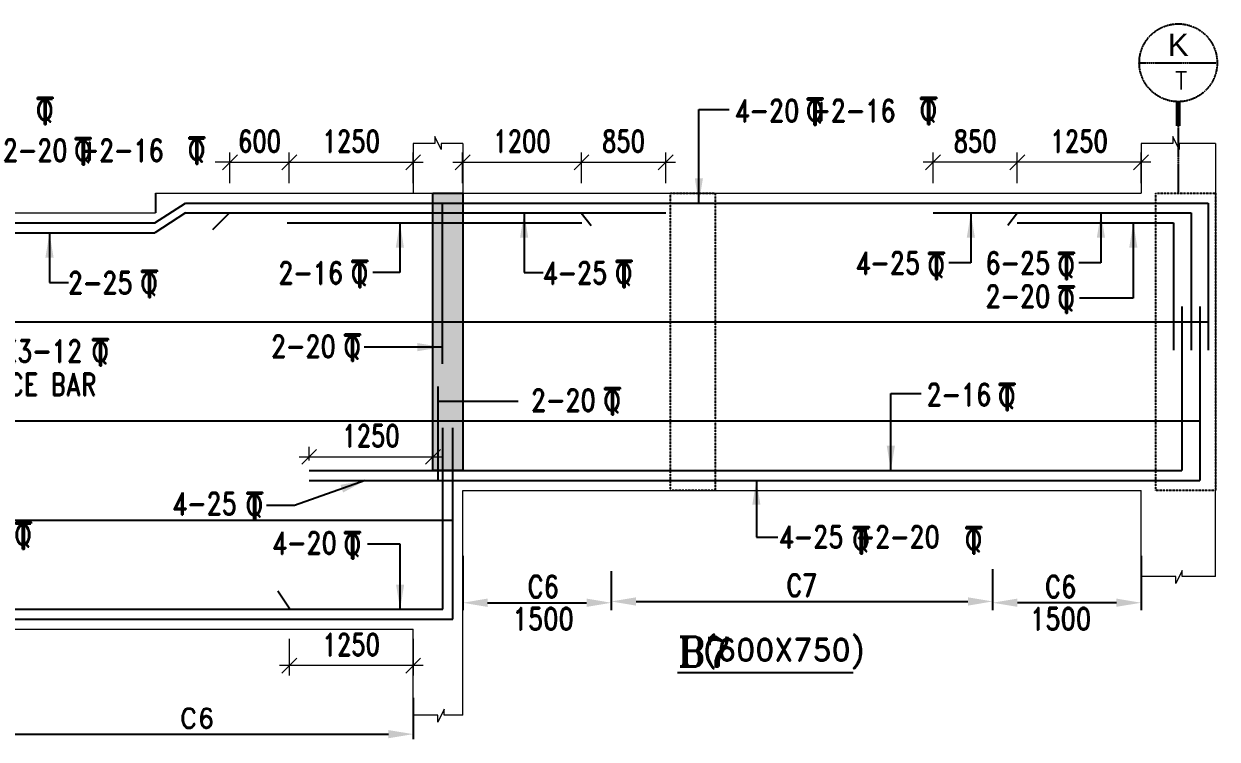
# Model space of a CAD drawing. Header units: millimetres. Extents: x 2061841 to 105821645, y -77612 to 48520811.
# Drawn here: x 2776035 to 2788083, y 35680 to 42899 of the extents above; entities that cross this region are included whole.
import ezdxf
from ezdxf.enums import TextEntityAlignment as Align

# ---------------------------------------------------------------- set-up
doc = ezdxf.new("R2010")
doc.units = ezdxf.units.MM
doc.header["$LTSCALE"] = 10
doc.header["$MEASUREMENT"] = 0
for name, pattern in [('$0$HIDDEN', [0.375, 0.25, -0.125]), ('BASEMENT COLUMN SETTING OUT-PART 2_R4$0$CENTER', [2, 1.25, -0.25, 0.25, -0.25]), ('CENTER', [2, 1.25, -0.25, 0.25, -0.25])]:
    doc.linetypes.add(name, pattern=pattern)
for name, color, linetype in [('A-Grid-Tower', 8, 'CENTER'), ('BASEMENT COLUMN SETTING OUT-PART 2_R4$0$A-GRID-MAIN', 2, 'BASEMENT COLUMN SETTING OUT-PART 2_R4$0$CENTER'), ('BEAM', 4, 'Continuous'), ('BEAM HATCH', 252, 'Continuous'), ('DIM1', 3, 'Continuous'), ('LEADER', 3, 'Continuous'), ('REIN', 1, 'Continuous'), ('SHEET', 7, 'Continuous'), ('VIN_BEAM', 4, 'Continuous')]:
    doc.layers.add(name, color=color, linetype=linetype)
doc.layers.add('TEXT', color=2, linetype='Continuous', lineweight=25)
doc.layers.add('VIN_SLAB DIMENSION', color=3, linetype='Continuous', lineweight=13)
doc.styles.add('200', font='romand.shx', dxfattribs={"width": 0.8, "height": 225})
doc.styles.add('BASEMENT COLUMN SETTING OUT-PART 2_R4$0$MAS-TXTL', font='arial.ttf', dxfattribs={"height": 200})
doc.styles.add('BASEMENT COLUMN SETTING OUT-PART 2_R4$0$MAS-TXTS', font='romans.shx', dxfattribs={"width": 0.8, "height": 180})
doc.styles.add('GRID', font='romand.shx')
doc.styles.add('PK', font='romand.shx', dxfattribs={"width": 0.7, "height": 225})
doc.styles.add('PRP 100', font='romand.shx', dxfattribs={"width": 0.75})
doc.styles.add('RD', font='romand.shx', dxfattribs={"width": 0.9, "height": 225})
doc.styles.add('ROMAND', font='romand', dxfattribs={"height": 200})
doc.styles.add('RT', font='romant.shx', dxfattribs={"height": 250})
doc.dimstyles.new('dim', dxfattribs={"dimtxt": 225, "dimasz": 150, "dimexe": 100, "dimexo": 100, "dimgap": 100, "dimtad": 1, "dimdec": 0, "dimlfac": -1, "dimrnd": 5, "dimdsep": 46, "dimtxsty": 'PRP 100', "dimblk": 'OBLIQUE', "dimcen": 1.5, "dimdle": 100, "dimclrd": 3, "dimclre": 3, "dimclrt": 2, "dimadec": 0, "dimazin": 0, "dimtfac": 1, "dimtdec": 0, "dimtix": 1, "dimtmove": 0, "dimatfit": 3, "dimldrblk": 'OBLIQUE', "dimfxl": 200, "dimlwd": -1, "dimlwe": -1, "dimarcsym": 0})
doc.dimstyles.new('GR', dxfattribs={"dimtxt": 225, "dimasz": 100, "dimexe": 50, "dimexo": 50, "dimgap": 40, "dimtad": 1, "dimdec": 0, "dimzin": 0, "dimdsep": 46, "dimtxsty": 'RD', "dimblk1": 'OBLIQUE', "dimblk2": 'OBLIQUE', "dimsah": 1, "dimcen": 0, "dimdle": 100, "dimclrd": 3, "dimclre": 3, "dimclrt": 2, "dimadec": 0, "dimazin": 0, "dimtfac": 1, "dimtdec": 0, "dimtix": 1, "dimtmove": 0, "dimatfit": 3, "dimfxl": 1, "dimtolj": 1, "dimtzin": 0, "dimarcsym": 0})
doc.dimstyles.new('GR2', dxfattribs={"dimtxt": 225, "dimasz": 100, "dimexe": 75, "dimexo": 75, "dimgap": 50, "dimtad": 1, "dimdec": 0, "dimdsep": 46, "dimtxsty": '200', "dimblk1": 'OBLIQUE', "dimblk2": 'OBLIQUE', "dimsah": 1, "dimcen": 50, "dimdle": 75, "dimclrd": 3, "dimclre": 3, "dimclrt": 2, "dimadec": 0, "dimazin": 0, "dimtfac": 1, "dimtdec": 0, "dimtix": 1, "dimtmove": 0, "dimatfit": 3, "dimldrblk": 'OBLIQUE', "dimfxl": 1, "dimtolj": 1, "dimtzin": 0, "dimarcsym": 0})
doc.dimstyles.new('GRID', dxfattribs={"dimtxt": 300, "dimasz": 75, "dimexe": 50, "dimexo": 50, "dimgap": 60, "dimtad": 1, "dimdec": 0, "dimdsep": 46, "dimtxsty": 'GRID', "dimblk1": 'OBLIQUE', "dimblk2": 'OBLIQUE', "dimsah": 1, "dimcen": 2.5, "dimdle": 50, "dimclrd": 3, "dimclre": 3, "dimclrt": 2, "dimadec": 0, "dimazin": 0, "dimtfac": 1, "dimtdec": 0, "dimtmove": 0, "dimatfit": 3, "dimldrblk": 'OBLIQUE', "dimfxl": 1, "dimarcsym": 0})

# ---------------------------------------------------------------- blocks, each defined once
blk = doc.blocks.new('A$C33BE299A')
at = {"layer": 'SHEET', "color": 4, "style": 'ROMAND'}
for s, height, p in [('T', 170, (-16.2, 0)), ('Q', 125, (-14.4, 26.9))]:
    blk.add_text(s, height=height, dxfattribs=at).set_placement(p)
blk = doc.blocks.new('_Oblique')
at = {"color": 0, "linetype": 'ByBlock', "lineweight": -2}
blk.add_line((-0.5, -0.5), (0.5, 0.5), dxfattribs=at)
blk = doc.blocks.new('*D2005')
at = {"layer": 'Defpoints', "color": 0, "transparency": 16777216}
for p in [(2779965, 41502), (2778715, 41191, 0), (2779965, 41191, 0)]:
    blk.add_point(p, dxfattribs=at)
at = {"layer": 'VIN_SLAB DIMENSION', "color": 3, "transparency": 16777216}
for p, q in [((2778715, 41291), (2778715, 41602)), ((2779965, 41291), (2779965, 41602)), ((2778615, 41502), (2780065, 41502))]:
    blk.add_line(p, q, dxfattribs=at)
at = {"layer": 'VIN_SLAB DIMENSION', "color": 3, "transparency": 16777216, "xscale": 150, "yscale": 150, "zscale": 150, "rotation": 180}
blk.add_blockref('_Oblique', (2778715, 41502), dxfattribs=at)
at = {"layer": 'VIN_SLAB DIMENSION', "color": 3, "transparency": 16777216, "xscale": 150, "yscale": 150, "zscale": 150}
blk.add_blockref('_Oblique', (2779965, 41502), dxfattribs=at)
at = {"layer": 'VIN_SLAB DIMENSION', "color": 2, "transparency": 16777216, "insert": (2779340, 41715), "char_height": 225, "attachment_point": 5, "style": 'PRP 100'}
blk.add_mtext('1250', dxfattribs=at)
blk = doc.blocks.new('OBLIQUE')
blk = doc.blocks.new('*D2006')
at = {"layer": 'Defpoints', "color": 0, "linetype": 'Continuous', "ltscale": 20, "transparency": 16777216}
for p in [(2779965, 36147, -52), (2775600, 36108, -52), (2779965, 35730)]:
    blk.add_point(p, dxfattribs=at)
at = {"layer": 'DIM1', "color": 3, "linetype": 'Continuous', "lineweight": -2, "ltscale": 20, "transparency": 16777216}
for p, q in [((2775600, 36058), (2775600, 35680)), ((2779965, 36097), (2779965, 35680)), ((2775850, 35730), (2779715, 35730))]:
    blk.add_line(p, q, dxfattribs=at)
at = {"layer": 'DIM1', "color": 3, "linetype": 'Continuous', "ltscale": 20, "transparency": 16777216}
for points in [[(2775850, 35771), (2775850, 35688), (2775600, 35730)], [(2779715, 35771), (2779715, 35688), (2779965, 35730)]]:
    blk.add_solid(points, dxfattribs=at)
at = {"layer": 'DIM1', "color": 2, "linetype": 'Continuous', "ltscale": 20, "transparency": 16777216, "insert": (2777783, 35890), "char_height": 200, "attachment_point": 5, "style": 'GRID'}
blk.add_mtext('C6', dxfattribs=at)
blk = doc.blocks.new('*D1825')
at = {"layer": 'Defpoints', "color": 0, "transparency": 16777216}
for p in [(2778715, 36791, 0), (2779965, 36791, 0), (2778715, 36422)]:
    blk.add_point(p, dxfattribs=at)
at = {"layer": 'VIN_SLAB DIMENSION', "color": 3, "transparency": 16777216}
for p, q in [((2778715, 36691), (2778715, 36322)), ((2779965, 36691), (2779965, 36322)), ((2780065, 36422), (2778615, 36422))]:
    blk.add_line(p, q, dxfattribs=at)
at = {"layer": 'VIN_SLAB DIMENSION', "color": 3, "transparency": 16777216, "xscale": 150, "yscale": 150, "zscale": 150, "rotation": 180}
blk.add_blockref('_Oblique', (2778715, 36422), dxfattribs=at)
at = {"layer": 'VIN_SLAB DIMENSION', "color": 3, "transparency": 16777216, "xscale": 150, "yscale": 150, "zscale": 150}
blk.add_blockref('_Oblique', (2779965, 36422), dxfattribs=at)
at = {"layer": 'VIN_SLAB DIMENSION', "color": 2, "transparency": 16777216, "insert": (2779340, 36634), "char_height": 225, "attachment_point": 5, "style": 'PRP 100'}
blk.add_mtext('1250', dxfattribs=at)
blk = doc.blocks.new('*D1829')
at = {"layer": 'BEAM', "color": 3, "lineweight": -2, "transparency": 16777216}
for p, q in [((2780466, 37530), (2780466, 36981)), ((2781966, 37375), (2781966, 36981)), ((2780716, 37056), (2781716, 37056))]:
    blk.add_line(p, q, dxfattribs=at)
at = {"layer": 'BEAM', "color": 3, "transparency": 16777216}
for points in [[(2780716, 37098), (2780716, 37014), (2780466, 37056)], [(2781716, 37098), (2781716, 37014), (2781966, 37056)]]:
    blk.add_solid(points, dxfattribs=at)
at = {"layer": 'Defpoints', "color": 0, "transparency": 16777216}
for p in [(2780466, 37605, 0), (2781966, 37450, 0), (2781966, 37056)]:
    blk.add_point(p, dxfattribs=at)
at = {"layer": 'BEAM', "color": 2, "transparency": 16777216, "char_height": 225, "attachment_point": 5, "style": '200'}
for s, insert in [('\\A1;C6', (2781279, 37219)), ('\\A1;1500', (2781279, 36894))]:
    blk.add_mtext(s, dxfattribs=dict(at, insert=insert))
blk = doc.blocks.new('*D1830')
at = {"layer": 'BEAM', "color": 3, "lineweight": -2, "transparency": 16777216}
for p, q in [((2787316, 37531), (2787316, 36981)), ((2785816, 37395), (2785816, 36981)), ((2787066, 37056), (2786066, 37056))]:
    blk.add_line(p, q, dxfattribs=at)
at = {"layer": 'BEAM', "color": 3, "transparency": 16777216}
for points in [[(2786066, 37098), (2786066, 37015), (2785816, 37056)], [(2787066, 37098), (2787066, 37015), (2787316, 37056)]]:
    blk.add_solid(points, dxfattribs=at)
at = {"layer": 'Defpoints', "color": 0, "transparency": 16777216}
for p in [(2787316, 37606, 0), (2785816, 37470, 0), (2785816, 37056)]:
    blk.add_point(p, dxfattribs=at)
at = {"layer": 'BEAM', "color": 2, "transparency": 16777216, "char_height": 225, "attachment_point": 5, "style": '200'}
for s, insert in [('\\A1;C6', (2786503, 37219)), ('\\A1;1500', (2786503, 36894))]:
    blk.add_mtext(s, dxfattribs=dict(at, insert=insert))
blk = doc.blocks.new('*D1831')
at = {"layer": 'BEAM', "color": 3, "lineweight": -2, "transparency": 16777216}
for p, q in [((2781966, 37300), (2781966, 36994)), ((2785816, 37320), (2785816, 36994)), ((2782216, 37069), (2785566, 37069))]:
    blk.add_line(p, q, dxfattribs=at)
at = {"layer": 'BEAM', "color": 3, "transparency": 16777216}
for points in [[(2782216, 37111), (2782216, 37027), (2781966, 37069)], [(2785566, 37111), (2785566, 37027), (2785816, 37069)]]:
    blk.add_solid(points, dxfattribs=at)
at = {"layer": 'Defpoints', "color": 0, "transparency": 16777216}
for p in [(2781966, 37375), (2785816, 37395, 14), (2785816, 37069)]:
    blk.add_point(p, dxfattribs=at)
at = {"layer": 'BEAM', "color": 2, "transparency": 16777216, "insert": (2783891, 37232), "char_height": 225, "attachment_point": 5, "style": '200'}
blk.add_mtext('\\A1;C7', dxfattribs=at)
blk = doc.blocks.new('*D1869')
at = {"layer": 'Defpoints', "color": 0, "transparency": 16777216}
for p in [(2786065, 41502), (2786065, 41191, 0), (2787315, 41191, 0)]:
    blk.add_point(p, dxfattribs=at)
at = {"layer": 'VIN_SLAB DIMENSION', "color": 3, "transparency": 16777216}
for p, q in [((2786065, 41291), (2786065, 41602)), ((2787315, 41291), (2787315, 41602)), ((2787415, 41502), (2785965, 41502))]:
    blk.add_line(p, q, dxfattribs=at)
at = {"layer": 'VIN_SLAB DIMENSION', "color": 3, "transparency": 16777216, "xscale": 150, "yscale": 150, "zscale": 150, "rotation": 180}
blk.add_blockref('_Oblique', (2786065, 41502), dxfattribs=at)
at = {"layer": 'VIN_SLAB DIMENSION', "color": 3, "transparency": 16777216, "xscale": 150, "yscale": 150, "zscale": 150}
blk.add_blockref('_Oblique', (2787315, 41502), dxfattribs=at)
at = {"layer": 'VIN_SLAB DIMENSION', "color": 2, "transparency": 16777216, "insert": (2786690, 41715), "char_height": 225, "attachment_point": 5, "style": 'PRP 100'}
blk.add_mtext('1250', dxfattribs=at)
blk = doc.blocks.new('*D1870')
at = {"layer": 'Defpoints', "color": 0, "transparency": 16777216}
for p in [(2785215, 41502), (2785215, 41191), (2786065, 41191)]:
    blk.add_point(p, dxfattribs=at)
at = {"layer": 'VIN_SLAB DIMENSION', "color": 3, "transparency": 16777216}
for p, q in [((2785215, 41291), (2785215, 41602)), ((2786065, 41291), (2786065, 41602)), ((2786165, 41502), (2785115, 41502))]:
    blk.add_line(p, q, dxfattribs=at)
at = {"layer": 'VIN_SLAB DIMENSION', "color": 3, "transparency": 16777216, "xscale": 150, "yscale": 150, "zscale": 150, "rotation": 180}
blk.add_blockref('_Oblique', (2785215, 41502), dxfattribs=at)
at = {"layer": 'VIN_SLAB DIMENSION', "color": 3, "transparency": 16777216, "xscale": 150, "yscale": 150, "zscale": 150}
blk.add_blockref('_Oblique', (2786065, 41502), dxfattribs=at)
at = {"layer": 'VIN_SLAB DIMENSION', "color": 2, "transparency": 16777216, "insert": (2785640, 41715), "char_height": 225, "attachment_point": 5, "style": 'PRP 100'}
blk.add_mtext('850', dxfattribs=at)
blk = doc.blocks.new('*D1883')
at = {"layer": 'Defpoints', "color": 0, "transparency": 16777216}
for p in [(2780165, 38529), (2778915, 38391, 0), (2780165, 38391, 0)]:
    blk.add_point(p, dxfattribs=at)
at = {"layer": 'VIN_SLAB DIMENSION', "color": 3, "transparency": 16777216}
for p, q in [((2778915, 38491), (2778915, 38629)), ((2780165, 38491), (2780165, 38629)), ((2778815, 38529), (2780265, 38529))]:
    blk.add_line(p, q, dxfattribs=at)
at = {"layer": 'VIN_SLAB DIMENSION', "color": 3, "transparency": 16777216, "xscale": 150, "yscale": 150, "zscale": 150, "rotation": 180}
blk.add_blockref('_Oblique', (2778915, 38529), dxfattribs=at)
at = {"layer": 'VIN_SLAB DIMENSION', "color": 3, "transparency": 16777216, "xscale": 150, "yscale": 150, "zscale": 150}
blk.add_blockref('_Oblique', (2780165, 38529), dxfattribs=at)
at = {"layer": 'VIN_SLAB DIMENSION', "color": 2, "transparency": 16777216, "insert": (2779540, 38741), "char_height": 225, "attachment_point": 5, "style": 'PRP 100'}
blk.add_mtext('1250', dxfattribs=at)
blk = doc.blocks.new('*D1885')
at = {"layer": 'Defpoints', "color": 0, "transparency": 16777216}
for p in [(2778715, 41502), (2778115, 41191), (2778715, 41191)]:
    blk.add_point(p, dxfattribs=at)
at = {"layer": 'VIN_SLAB DIMENSION', "color": 3, "transparency": 16777216}
for p, q in [((2778115, 41291), (2778115, 41602)), ((2778715, 41291), (2778715, 41602)), ((2778115, 41502), (2777965, 41502)), ((2778115, 41502), (2778715, 41502)), ((2778715, 41502), (2778865, 41502))]:
    blk.add_line(p, q, dxfattribs=at)
at = {"layer": 'VIN_SLAB DIMENSION', "color": 3, "transparency": 16777216, "xscale": 150, "yscale": 150, "zscale": 150}
blk.add_blockref('_Oblique', (2778115, 41502), dxfattribs=at)
at = {"layer": 'VIN_SLAB DIMENSION', "color": 3, "transparency": 16777216, "xscale": 150, "yscale": 150, "zscale": 150, "rotation": 180}
blk.add_blockref('_Oblique', (2778715, 41502), dxfattribs=at)
at = {"layer": 'VIN_SLAB DIMENSION', "color": 2, "transparency": 16777216, "insert": (2778415, 41715), "char_height": 225, "attachment_point": 5, "style": 'PRP 100'}
blk.add_mtext('600', dxfattribs=at)
blk = doc.blocks.new('*D1886')
at = {"layer": 'Defpoints', "color": 0, "transparency": 16777216}
for p in [(2781665, 41502), (2780465, 41191, 0), (2781665, 41191, 0)]:
    blk.add_point(p, dxfattribs=at)
at = {"layer": 'VIN_SLAB DIMENSION', "color": 3, "transparency": 16777216}
for p, q in [((2780465, 41291), (2780465, 41602)), ((2781665, 41291), (2781665, 41602)), ((2780365, 41502), (2781765, 41502))]:
    blk.add_line(p, q, dxfattribs=at)
at = {"layer": 'VIN_SLAB DIMENSION', "color": 3, "transparency": 16777216, "xscale": 150, "yscale": 150, "zscale": 150, "rotation": 180}
blk.add_blockref('_Oblique', (2780465, 41502), dxfattribs=at)
at = {"layer": 'VIN_SLAB DIMENSION', "color": 3, "transparency": 16777216, "xscale": 150, "yscale": 150, "zscale": 150}
blk.add_blockref('_Oblique', (2781665, 41502), dxfattribs=at)
at = {"layer": 'VIN_SLAB DIMENSION', "color": 2, "transparency": 16777216, "insert": (2781065, 41715), "char_height": 225, "attachment_point": 5, "style": 'PRP 100'}
blk.add_mtext('1200', dxfattribs=at)
blk = doc.blocks.new('*D1887')
at = {"layer": 'Defpoints', "color": 0, "transparency": 16777216}
for p in [(2782515, 41502), (2781665, 41191), (2782515, 41191)]:
    blk.add_point(p, dxfattribs=at)
at = {"layer": 'VIN_SLAB DIMENSION', "color": 3, "transparency": 16777216}
for p, q in [((2781665, 41291), (2781665, 41602)), ((2782515, 41291), (2782515, 41602)), ((2781565, 41502), (2782615, 41502))]:
    blk.add_line(p, q, dxfattribs=at)
at = {"layer": 'VIN_SLAB DIMENSION', "color": 3, "transparency": 16777216, "xscale": 150, "yscale": 150, "zscale": 150, "rotation": 180}
blk.add_blockref('_Oblique', (2781665, 41502), dxfattribs=at)
at = {"layer": 'VIN_SLAB DIMENSION', "color": 3, "transparency": 16777216, "xscale": 150, "yscale": 150, "zscale": 150}
blk.add_blockref('_Oblique', (2782515, 41502), dxfattribs=at)
at = {"layer": 'VIN_SLAB DIMENSION', "color": 2, "transparency": 16777216, "insert": (2782090, 41715), "char_height": 225, "attachment_point": 5, "style": 'PRP 100'}
blk.add_mtext('850', dxfattribs=at)
blk = doc.blocks.new('BASEMENT COLUMN SETTING OUT-PART 2_R4$0$GRID TARGET1')
blk.add_wipeout([(393, -655), (392, -641), (392, -628), (390, -614), (389, -600), (387, -587), (384, -573), (381, -560), (377, -547), (373, -534), (369, -521), (364, -508), (359, -495), (353, -483), (347, -471), (340, -459), (333, -447), (325, -435), (318, -424), (309, -413), (301, -403), (292, -392), (282, -382), (273, -373), (263, -363), (252, -354), (242, -346), (231, -337), (220, -330), (208, -322), (196, -315), (184, -308), (172, -302), (160, -296), (147, -291), (134, -286), (121, -282), (108, -278), (95, -274), (82, -271), (68, -268), (55, -266), (41, -265), (27, -263), (14, -263), (0, -262), (-14, -263), (-27, -263), (-41, -265), (-55, -266), (-68, -268), (-82, -271), (-95, -274), (-108, -278), (-121, -282), (-134, -286), (-147, -291), (-160, -296), (-172, -302), (-184, -308), (-196, -315), (-208, -322), (-220, -330), (-231, -337), (-242, -346), (-252, -354), (-263, -363), (-273, -373), (-282, -382), (-292, -392), (-301, -403), (-309, -413), (-318, -424), (-325, -435), (-333, -447), (-340, -459), (-347, -471), (-353, -483), (-359, -495), (-364, -508), (-369, -521), (-373, -534), (-377, -547), (-381, -560), (-384, -573), (-387, -587), (-389, -600), (-390, -614), (-392, -628), (-392, -641), (-393, -655), (-392, -669), (-392, -682), (-390, -696), (-389, -710), (-387, -723), (-384, -737), (-381, -750), (-377, -763), (-373, -776), (-369, -789), (-364, -802), (-359, -815), (-353, -827), (-347, -839), (-340, -851), (-333, -863), (-325, -875), (-318, -886), (-309, -897), (-301, -907), (-292, -918), (-282, -928), (-273, -937), (-263, -947), (-252, -956), (-242, -964), (-231, -973), (-220, -981), (-208, -988), (-196, -995), (-184, -1002), (-172, -1008), (-160, -1014), (-147, -1019), (-134, -1024), (-121, -1028), (-108, -1032), (-95, -1036), (-82, -1039), (-68, -1042), (-55, -1044), (-41, -1046), (-27, -1047), (-14, -1047), (0, -1048), (14, -1047), (27, -1047), (41, -1046), (55, -1044), (68, -1042), (82, -1039), (95, -1036), (108, -1032), (121, -1028), (134, -1024), (147, -1019), (160, -1014), (172, -1008), (184, -1002), (196, -995), (208, -988), (220, -981), (231, -973), (242, -964), (252, -956), (263, -947), (273, -937), (282, -928), (292, -918), (301, -907), (309, -897), (318, -886), (325, -875), (333, -863), (340, -851), (347, -839), (353, -827), (359, -815), (364, -802), (369, -789), (373, -776), (377, -763), (381, -750), (384, -737), (387, -723), (389, -710), (390, -696), (392, -682), (392, -669)])
blk.add_line((-393, -655), (393, -655))
at = {"const_width": 48.8}
blk.add_lwpolyline([(0, -1048), (0, -1292)], dxfattribs=at)
blk.add_circle((0, -655), 393)
for tag, height, style, p in [('AS', 225, 'BASEMENT COLUMN SETTING OUT-PART 2_R4$0$MAS-TXTL', (0, -586)), ('REF', 180, 'BASEMENT COLUMN SETTING OUT-PART 2_R4$0$MAS-TXTS', (29, -925))]:
    blk.add_attdef(tag, text='', height=height, dxfattribs=dict(style=style)).set_placement(p, align=Align.CENTER)

msp = doc.modelspace()

# ---------------------------------------------------------------- hatches: boundary and pattern name
at = {"layer": 'BEAM HATCH'}
msp.add_hatch(color=252, dxfattribs=at).paths.add_polyline_path([(2780165.4, 41190.6), (2780465.4, 41190.6), (2780465.4, 38390.6), (2780165.4, 38390.6)])

# ---------------------------------------------------------------- linework, layer by layer
at = {"layer": 'A-Grid-Tower', "color": 6}
msp.add_line((2787690.4, 41869.3, 0), (2787690.4, 41190.6, 0), dxfattribs=at)
at = {"layer": 'BEAM', "lineweight": 13}
for p, q in [((2779965.4, 41690.6, 0), (2779965.4, 41190.6, 0)), ((2780184.3, 41690.6, -51.6), (2779965.4, 41690.6, 51.6)), ((2780184.3, 41761.2, -51.6), (2780184.3, 41690.6, -51.6)), ((2780247.4, 41629.6, -51.6), (2780184.3, 41761.2, -51.6)), ((2780247.4, 41690.6, -51.6), (2780247.4, 41629.6, -51.6)), ((2780465.4, 41690.6, 0), (2780247.4, 41690.6, -51.6)), ((2780465.4, 41690.6, 0), (2780465.4, 41190.6, 0)), ((2787315.4, 41690.6, 0), (2787315.4, 41190.6, 0)), ((2787635.7, 41690.6, -51.6), (2787315.4, 41690.6, 51.6)), ((2787635.7, 41761.2, -51.6), (2787635.7, 41690.6, -51.6)), ((2787698.9, 41629.6, -51.6), (2787635.7, 41761.2, -51.6)), ((2787698.9, 41690.6, -51.6), (2787698.9, 41629.6, -51.6)), ((2788065.4, 41690.6, 0), (2787698.9, 41690.6, -51.6)), ((2788065.4, 41690.6, 0), (2788065.4, 41190.6, 0)), ((2777365.4, 41190.6, 14.5), (2787315.4, 41190.6, 0)), ((2788065.4, 41190.6, 0), (2788065.4, 38190.6, 0)), ((2775900.5, 40990.6, 0), (2777365.4, 40990.6, 0)), ((2780465.4, 35921.5, 51.6), (2780465.8, 38190.6, 3.6)), ((2780465.8, 38190.6, 3.6), (2787315.4, 38190.6, 0)), ((2787315.4, 37321.5, 0), (2787315.4, 38190.6, 0)), ((2788065.4, 37321.5, 0), (2788065.4, 38190.6, 0)), ((2787728.9, 37382.5, -51.6), (2787665.8, 37250.9, -51.6)), ((2787728.9, 37321.5, -51.6), (2787728.9, 37382.5, -51.6)), ((2787665.8, 37321.5, -51.6), (2787315.4, 37321.5, 51.6)), ((2787665.8, 37250.9, -51.6), (2787665.8, 37321.5, -51.6)), ((2788065.4, 37321.5, 0), (2787728.9, 37321.5, -51.6)), ((2770915.4, 36790.6, 51.6), (2779965.4, 36790.6, 51.6)), ((2779965.4, 35921.5, 51.6), (2779965.4, 36790.6, 51.6)), ((2780214.3, 35921.5, 0), (2779965.4, 35921.5, 103.1)), ((2780277.4, 35982.5, 0), (2780214.3, 35850.9, 0)), ((2780214.3, 35850.9, 0), (2780214.3, 35921.5, 0)), ((2780277.4, 35921.5, 0), (2780277.4, 35982.5, 0)), ((2780465.4, 35921.5, 51.6), (2780277.4, 35921.5, 0))]:
    msp.add_line(p, q, dxfattribs=at)
at = {"layer": 'BEAM'}
msp.add_line((2777365.4, 41190.6, 0), (2777365.4, 40990.6, 0), dxfattribs=at)
at = {"layer": 'REIN'}
for p, q in [((2777358.5, 40890.6, 51.6), (2777665.4, 41090.6, 0)), ((2777665.4, 41090.6, 0), (2787993.9, 41090.6, 0)), ((2780257.6, 41090.6, 0), (2780257.6, 39466.4, 0)), ((2787993.9, 41090.6, 0), (2787993.9, 39606.1, 0)), ((2777665.4, 40990.6, 0), (2777358.5, 40790.6, 0)), ((2777665.4, 40990.6, 0), (2782515.3, 40990.6, 0)), ((2778110.9, 40990.6, 0), (2777940, 40819.9, 0)), ((2781662.9, 40990.6, 0), (2781762.1, 40863.1, 0)), ((2785216.3, 40990.6, 0), (2787821.2, 40990.6, 0)), ((2786067.9, 40990.6, 0), (2785968.8, 40863.1, 0)), ((2787821.2, 40990.6, 0), (2787821.2, 39606.1, 0)), ((2773515.4, 40890.6, 51.6), (2777358.5, 40890.6, 51.6)), ((2778692.7, 40890.6, 0), (2781667.1, 40890.6, 0)), ((2786064.8, 40890.6, 0), (2787640.9, 40890.6, 0)), ((2787640.9, 40890.6, 0), (2787640.9, 39606.1, 0)), ((2773485.2, 40790.6, 0), (2777358.5, 40790.6, 0)), ((2787726.9, 40045.3, 0), (2787726.9, 38390.6, 0)), ((2787909.1, 40045.3, 0), (2787909.1, 38290.6, 0)), ((2763134.9, 39890.6, 51.6), (2787993.9, 39890.6, 0)), ((2780217.3, 38290.6, 5.9), (2780217.3, 39238.7, 5.9)), ((2763014.6, 38890.6, 51.6), (2787909.1, 38890.6, 0)), ((2780265.6, 36990.6, 29.6), (2780265.8, 38821.4, 3.6)), ((2780365.6, 36890.6, 31.1), (2780365.8, 38821.4, 3.6)), ((2778915.4, 38390.6, 51.6), (2787726.9, 38390.6, 0.1)), ((2778916, 38290.6, 7), (2787909.1, 38290.6, 0)), ((2770515.4, 37890, 14.1), (2780365.7, 37890.8, 16.8)), ((2778719.9, 36990.6, 51.6), (2778598.7, 37172.2, 51.6)), ((2770615.4, 36990.6, 51.6), (2780265.6, 36990.6, 51.6)), ((2770515.4, 36890.6, 51.6), (2780365.6, 36890.6, 51.6))]:
    msp.add_line(p, q, dxfattribs=at)
at = {"layer": 'VIN_BEAM', "elevation": 51.6}
msp.add_lwpolyline([(2780165.4, 41190.6), (2780465.4, 41190.6), (2780465.4, 38390.6), (2780165.4, 38390.6)], close=True, dxfattribs=at)
at = {"layer": 'VIN_BEAM', "linetype": '$0$HIDDEN'}
for points, elevation in [([(2782563.8, 41190.6), (2783013.8, 41190.6), (2783013.8, 38190.6), (2782563.8, 38190.6)], 44.7), ([(2787465.4, 41190.6), (2788065.4, 41190.6), (2788065.4, 38190.6), (2787465.4, 38190.6)], 51.6)]:
    msp.add_lwpolyline(points, close=True, dxfattribs=dict(at, elevation=elevation))

# ---------------------------------------------------------------- block references
at = {"layer": 'TEXT', "color": 1, "xscale": 1.600000001490116, "yscale": 1.600000001490116, "zscale": 1.600000001490116}
for p in [(2776174.4, 41884.5, 243709.9), (2783948, 41877, 243709.9), (2785095.5, 41884.5, 243709.9), (2776559.6, 41475.9, 243658.3), (2777707.1, 41483.4, 243658.3), (2779352.5, 40237, 243658.3), (2782019.9, 40237, 243658.3), (2785174.6, 40317.5, 243658.3), (2786487.7, 40317.5, 243658.3), (2777227.4, 40137, 243658.3), (2786487.7, 39980.4, 243658.3), (2779278.1, 39495.2, 243658.3), (2776733.9, 39446.6, 243709.9), (2781903, 38951.8, 243658.3), (2785887.9, 38997.6, 243660.7), (2778290.4, 37898.1, 243716.5), (2775955.1, 37597.6, 243709.9), (2779279.4, 37500.8, 243761.4), (2784415.7, 37549.4, 243709.9), (2785552.2, 37549.4, 243709.9)]:
    msp.add_blockref('A$C33BE299A', p, dxfattribs=at)

# ---------------------------------------------------------------- texts
at = {"layer": 'TEXT', "color": 2, "style": 'PK', "width": 0.8}
for s, p in [('4-20 +2-16', (2783209.2, 41910.4, 51.4)), ('2-20 +2-16', (2775820.7, 41509.3, -0.2)), ('2-16', (2778603.3, 40272.9, 0)), ('4-25', (2781270.7, 40272.9, 0)), ('4-25', (2784429.7, 40372.9, 0)), ('6-25', (2785742.9, 40372.9, 0)), ('2-25', (2776478.2, 40172.9, 0)), ('2-20', (2785742.9, 40035.8, 0)), ('2X3-12', (2775659.7, 39483.2, 51.6)), ('2-20', (2778528.9, 39531.1, 0)), ('FACE BAR', (2775579.6, 39147.1, 51.6)), ('2-20', (2781153.8, 38987.7, 0)), ('2-16', (2785147.5, 39044.4, 2.2)), ('4-20', (2778539, 37547.6, 103))]:
    msp.add_text(s, height=225, dxfattribs=at).set_placement(p)
for s, p in [('4-25', (2777530.3, 37944.1, 58.2)), ('4-25 +2-20', (2783655.6, 37608.9, 51.6))]:
    msp.add_text(s, height=225, rotation=0, dxfattribs=at).set_placement(p)
at = {"layer": 'TEXT', "color": 1, "style": 'RT'}
msp.add_text('%%UB7      ', height=300, dxfattribs=at).set_placement((2783522.5, 36562.9, 51.6), align=Align.MIDDLE_CENTER)
at = {"layer": 'TEXT', "color": 2, "style": 'RD'}
msp.add_text('(600X750)', height=225, dxfattribs=at).set_placement((2782898.9, 36468.9, 51.6))

# ---------------------------------------------------------------- dimensions: what is measured, and where the dimension line sits
at = {"layer": 'BEAM'}
dim = msp.add_linear_dim(base=(2781965.8, 37056, 3.6), p1=(2780465.8, 37605.3, 3.6), p2=(2781965.8, 37450.2, 3.6), text='C6\\X1500', dimstyle='GR2', override={"dimasz": 250, "dimldrblk": 'OBLIQUE'}, dxfattribs=at)
dim.commit()
dim.dimension.update_dxf_attribs({"geometry": '*D1829', "text_midpoint": (2781278.5, 37056, 3.6), "dimtype": 160})
dim = msp.add_linear_dim(base=(2785815.8, 37056.4, 17.6), p1=(2787315.8, 37605.6, 17.6), p2=(2785815.8, 37469.9, 17.6), angle=180, text='C6\\X1500', dimstyle='GR2', override={"dimasz": 250, "dimldrblk": 'OBLIQUE'}, dxfattribs=at)
dim.commit()
dim.dimension.update_dxf_attribs({"geometry": '*D1830', "text_midpoint": (2786503, 37056.4, 17.6), "dimtype": 160})
dim = msp.add_linear_dim(base=(2785815.8, 37069.2, 3.6), p1=(2781965.8, 37375.2, 3.6), p2=(2785815.8, 37394.6, 17.6), text='C7', dimstyle='GR2', override={"dimasz": 250, "dimldrblk": 'OBLIQUE'}, dxfattribs=at)
dim.commit()
dim.dimension.update_dxf_attribs({"geometry": '*D1831', "text_midpoint": (2783890.8, 37231.7, 3.6)})
at = {"layer": 'DIM1', "linetype": 'Continuous', "ltscale": 20}
dim = msp.add_linear_dim(base=(2779965.4, 35729.6, 103.1), p1=(2775600.4, 36108.2, 51.6), p2=(2779965.4, 36147, 51.6), text='C6', dimstyle='GRID', override={"dimtxt": 200, "dimasz": 250, "dimsah": 0, "dimtmove": 1}, dxfattribs=at)
dim.commit()
dim.dimension.update_dxf_attribs({"geometry": '*D2006', "text_midpoint": (2777782.9, 35889.6, 103.1)})
at = {"layer": 'VIN_SLAB DIMENSION'}
for base, p1, p2, picture, middle in [((2778715.4, 41502.2, 0), (2778115.4, 41190.6, 0), (2778715.4, 41190.6, 0), '*D1885', (2778415.4, 41714.7, 0)), ((2782515.4, 41502.2, 51.6), (2781665.4, 41190.6, 51.6), (2782515.4, 41190.6, 51.6), '*D1887', (2782090.4, 41714.7, 51.6))]:
    dim = msp.add_linear_dim(base=base, p1=p1, p2=p2, dimstyle='dim', override={"dimtxsty": 'PRP 100', "dimldrblk": 'OBLIQUE'}, dxfattribs=at)
    dim.commit()
    dim.dimension.update_dxf_attribs({"geometry": picture, "text_midpoint": middle})
for base, p1, p2, picture, middle in [((2779965.4, 41502.2, 0), (2778715.4, 41190.6, 0), (2779965.4, 41190.6, 0), '*D2005', (2779340.4, 41714.7, 0)), ((2781665.4, 41502.2, 51.6), (2780465.4, 41190.6, 51.6), (2781665.4, 41190.6, 51.6), '*D1886', (2781065.4, 41714.7, 51.6)), ((2780165.4, 38528.7, 51.6), (2778915.4, 38390.6, 51.6), (2780165.4, 38390.6, 51.6), '*D1883', (2779540.4, 38741.2, 51.6))]:
    dim = msp.add_linear_dim(base=base, p1=p1, p2=p2, dimstyle='dim', dxfattribs=at)
    dim.commit()
    dim.dimension.update_dxf_attribs({"geometry": picture, "text_midpoint": middle})
dim = msp.add_linear_dim(base=(2785215.4, 41502.2, 51.6), p1=(2786065.4, 41190.6, 51.6), p2=(2785215.4, 41190.6, 51.6), angle=180, dimstyle='dim', override={"dimtxsty": 'PRP 100', "dimldrblk": 'OBLIQUE'}, dxfattribs=at)
dim.commit()
dim.dimension.update_dxf_attribs({"geometry": '*D1870', "text_midpoint": (2785640.4, 41714.7, 51.6)})
for base, p1, p2, picture, middle in [((2786065.4, 41502.2, 51.6), (2787315.4, 41190.6, 51.6), (2786065.4, 41190.6, 51.6), '*D1869', (2786690.4, 41714.7, 51.6)), ((2778715.4, 36421.6, 51.6), (2779965.4, 36790.6, 51.6), (2778715.4, 36790.6, 51.6), '*D1825', (2779340.4, 36634.1, 51.6))]:
    dim = msp.add_linear_dim(base=base, p1=p1, p2=p2, angle=180, dimstyle='dim', dxfattribs=at)
    dim.commit()
    dim.dimension.update_dxf_attribs({"geometry": picture, "text_midpoint": middle})

# ---------------------------------------------------------------- leaders
at = {"layer": 'LEADER', "color": 3}
for points in [[(2782850.2, 41090.2, 51.6), (2782850.2, 42033, 51.6), (2783157.6, 42033, 51.6)], [(2781085.9, 40990.6, 51.6), (2781085.9, 40387.8, 51.6), (2781277.9, 40387.8, 51.6)], [(2785596.4, 40990.6, 51.6), (2785596.4, 40487.8, 51.6), (2785374.9, 40487.8, 51.6)], [(2786909.6, 40990.6, 51.6), (2786909.6, 40487.8, 51.6), (2786688.1, 40487.8, 51.6)], [(2779831.2, 40890.6, 51.6), (2779831.2, 40387.8, 51.6), (2779557.3, 40387.8, 51.6)], [(2787236.7, 40890.6, 51.6), (2787236.7, 40130.9, 51.6), (2786692.4, 40130.9, 51.6)], [(2776293.4, 40790.6, 51.6), (2776293.4, 40287.8, 51.6), (2776485.4, 40287.8, 51.6)], [(2780257.6, 39635.8, 51.6), (2779470.7, 39635.8, 51.6)], [(2784788.4, 38390.2, 2.4), (2784788.4, 39167.1, 2.4), (2785095.9, 39167.1, 2.4)], [(2780217.3, 39089.5, 0), (2781024.6, 39089.5, 0)], [(2779480.7, 38290.6, 6.6), (2778766.9, 38038.1, 6.6), (2778483, 38038.1, 6.6)], [(2783430.6, 38294.5, 51.6), (2783430.6, 37717.3, 51.6), (2783648.7, 37717.3, 51.6)], [(2779833.7, 36990.2, 51.6), (2779833.7, 37648.7, 51.6), (2779503.6, 37648.7, 51.6)]]:
    msp.add_leader(points, dimstyle='GR', override={"dimasz": 250}, dxfattribs=at)

# ---------------------------------------------------------------- next in the draw order: block references
at = {"layer": 'BASEMENT COLUMN SETTING OUT-PART 2_R4$0$A-GRID-MAIN', "color": 240, "true_color": 0xed1f24}
msp.add_blockref('BASEMENT COLUMN SETTING OUT-PART 2_R4$0$GRID TARGET1', (2787690.4, 43161.1, 0), dxfattribs=at).add_auto_attribs({'REF': 'T', 'AS': 'K'})

doc.saveas('drawing.dxf')
